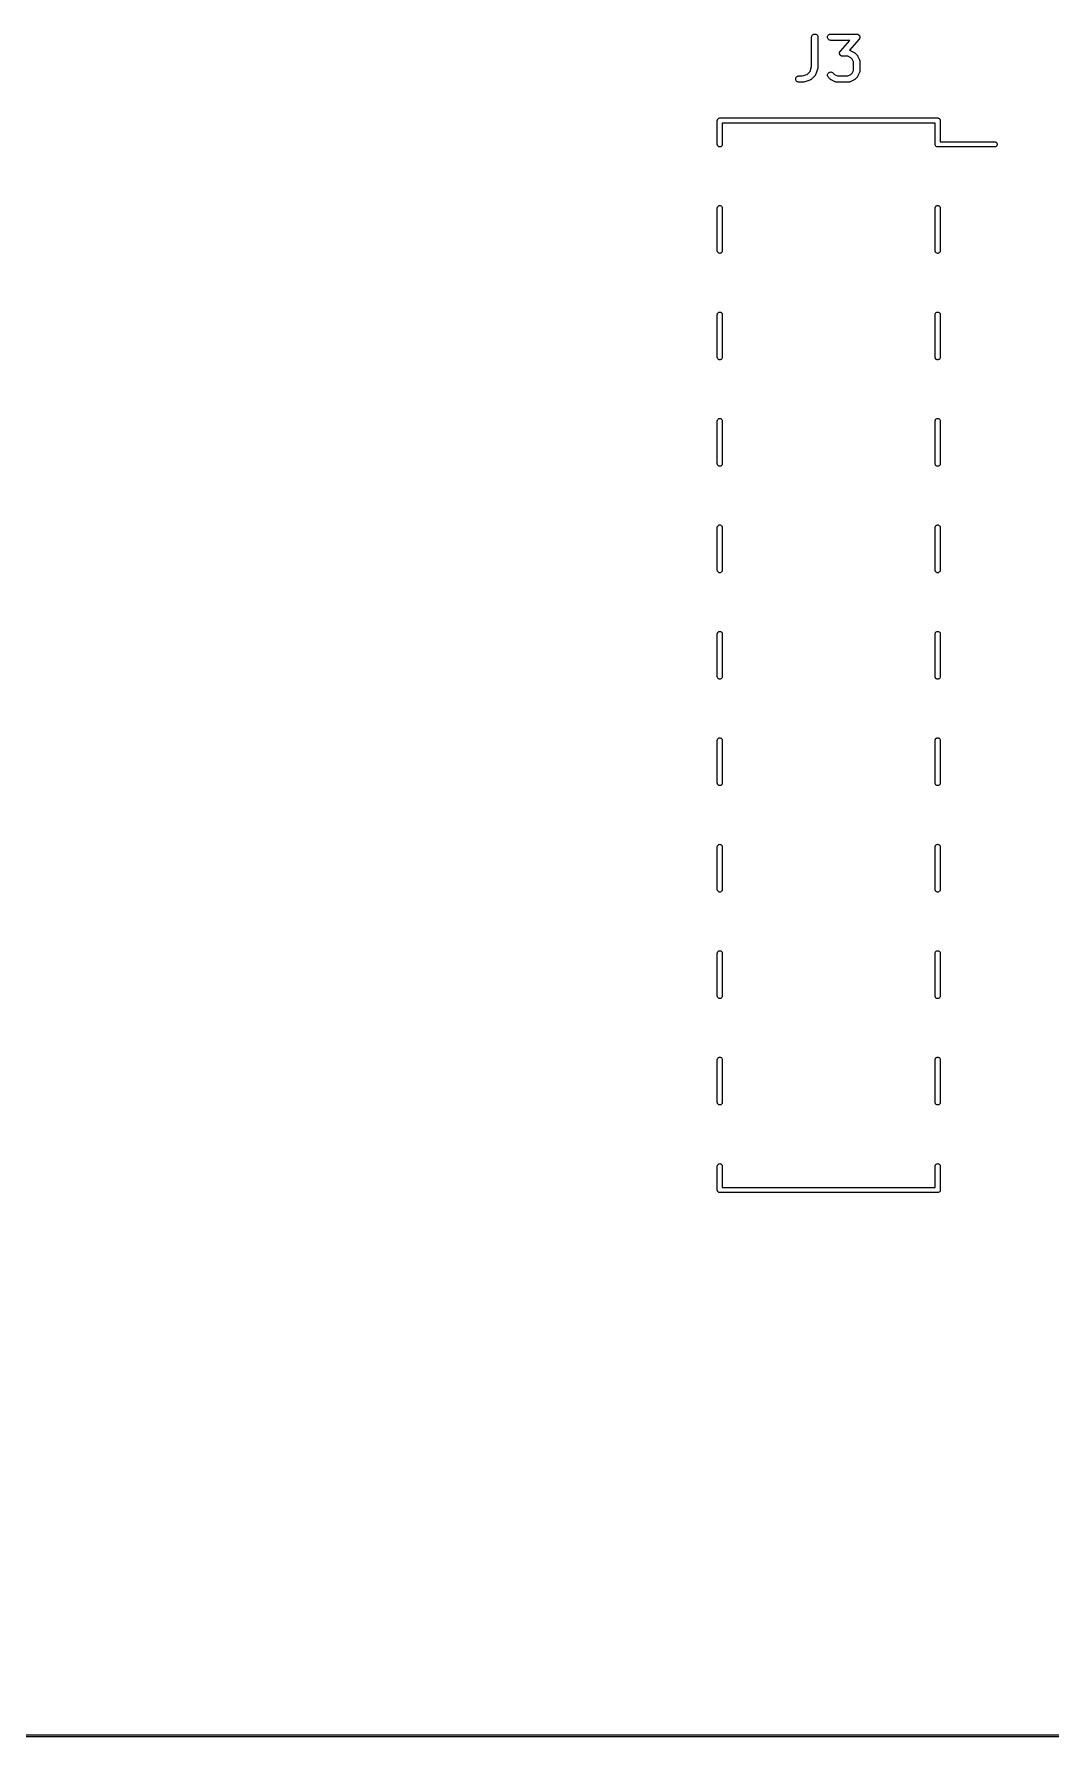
# Model space of a CAD drawing. Extents: x 47 to 252, y -139 to -48.
# Drawn here: x 71.25 to 95.52, y -138.53 to -97.89 of the extents above; entities that cross this region are included whole.
import ezdxf

# ---------------------------------------------------------------- set-up
doc = ezdxf.new("R2010")
doc.units = 0
doc.layers.add('BLACK', color=7, linetype='CONTINUOUS')

msp = doc.modelspace()

# ---------------------------------------------------------------- linework, layer by layer
at = {"layer": 'BLACK', "linetype": 'CONTINUOUS'}
for p, q in [((89.8208, -97.926), (89.8302, -97.9148)), ((89.8302, -97.9148), (89.8416, -97.9056)), ((89.8416, -97.9056), (89.8546, -97.8988)), ((89.8546, -97.8988), (89.8686, -97.8947)), ((89.8686, -97.8947), (89.8832, -97.8934)), ((89.8832, -97.8934), (89.8977, -97.8949)), ((89.8977, -97.8949), (89.9117, -97.8992)), ((89.9117, -97.8992), (89.9246, -97.9062)), ((89.9246, -97.9062), (89.9359, -97.9155)), ((89.9359, -97.9155), (89.9451, -97.9269)), ((90.2014, -97.9264), (90.2108, -97.9152)), ((90.2108, -97.9152), (90.2221, -97.9059)), ((90.2221, -97.9059), (90.235, -97.899)), ((90.235, -97.899), (90.2491, -97.8948)), ((90.2491, -97.8948), (90.2636, -97.8934)), ((90.2636, -97.8934), (90.8827, -97.8934)), ((90.8827, -97.8934), (90.8837, -97.8934)), ((90.8837, -97.8934), (90.8884, -97.8939)), ((90.8884, -97.8939), (90.8931, -97.8941)), ((90.8931, -97.8941), (90.8956, -97.8947)), ((90.8956, -97.8947), (90.8983, -97.895)), ((90.8983, -97.895), (90.9027, -97.8964)), ((90.9027, -97.8964), (90.9073, -97.8975)), ((90.9073, -97.8975), (90.9097, -97.8986)), ((90.9097, -97.8986), (90.9122, -97.8994)), ((90.9122, -97.8994), (90.9163, -97.9017)), ((90.9163, -97.9017), (90.9206, -97.9037)), ((90.9206, -97.9037), (90.9227, -97.9052)), ((90.9227, -97.9052), (90.925, -97.9065)), ((90.925, -97.9065), (90.9286, -97.9095)), ((90.9286, -97.9095), (90.9324, -97.9123)), ((90.9324, -97.9123), (90.9342, -97.9142)), ((90.9342, -97.9142), (90.9363, -97.9159)), ((90.9363, -97.9159), (90.9392, -97.9196)), ((90.9392, -97.9196), (90.9424, -97.923)), ((89.8077, -97.9673), (89.8093, -97.9528)), ((89.8077, -97.9684), (89.8077, -97.9673)), ((89.8077, -98.6705), (89.8077, -97.9684)), ((89.8093, -97.9528), (89.8137, -97.9388)), ((89.8137, -97.9388), (89.8208, -97.926)), ((89.9451, -97.9269), (89.952, -97.9398)), ((89.952, -97.9398), (89.9562, -97.9538)), ((89.9562, -97.9538), (89.9577, -97.9684)), ((89.9577, -97.9684), (89.9577, -98.6827)), ((90.1886, -97.9679), (90.1902, -97.9533)), ((90.1899, -97.9824), (90.1886, -97.9679)), ((90.1941, -97.9965), (90.1899, -97.9824)), ((90.1902, -97.9533), (90.1945, -97.9393)), ((90.2009, -98.0094), (90.1941, -97.9965)), ((90.1945, -97.9393), (90.2014, -97.9264)), ((90.21, -98.0209), (90.2009, -98.0094)), ((90.2212, -98.0303), (90.21, -98.0209)), ((90.2341, -98.0373), (90.2212, -98.0303)), ((90.248, -98.0417), (90.2341, -98.0373)), ((90.2626, -98.0434), (90.248, -98.0417)), ((90.2636, -98.0434), (90.2626, -98.0434)), ((90.7174, -98.0434), (90.2636, -98.0434)), ((90.4773, -98.3298), (90.4783, -98.3252)), ((90.4783, -98.3252), (90.4794, -98.3228)), ((90.4794, -98.3228), (90.4802, -98.3203)), ((90.4802, -98.3203), (90.4824, -98.3161)), ((90.4824, -98.3161), (90.4844, -98.3118)), ((90.4844, -98.3118), (90.4859, -98.3097)), ((90.4859, -98.3097), (90.4872, -98.3074)), ((90.4872, -98.3074), (90.4902, -98.3038)), ((90.4902, -98.3038), (90.4929, -98.2999)), ((90.4929, -98.2999), (90.7174, -98.0434)), ((90.9391, -98.0178), (90.7122, -98.2771)), ((90.7122, -98.2771), (90.7169, -98.2788)), ((90.7169, -98.2788), (90.7217, -98.2804)), ((90.7217, -98.2804), (90.7237, -98.2815)), ((90.7237, -98.2815), (90.7257, -98.2823)), ((90.7257, -98.2823), (90.821, -98.3299)), ((90.9419, -98.0139), (90.9391, -98.0178)), ((90.9448, -98.0103), (90.9419, -98.0139)), ((90.9424, -97.923), (90.9438, -97.9253)), ((90.9438, -97.9253), (90.9454, -97.9273)), ((90.9461, -98.008), (90.9448, -98.0103)), ((90.9454, -97.9273), (90.9476, -97.9315)), ((90.9476, -98.0059), (90.9461, -98.008)), ((90.9476, -97.9315), (90.9501, -97.9355)), ((90.9496, -98.0016), (90.9476, -98.0059)), ((90.9518, -97.9974), (90.9496, -98.0016)), ((90.9501, -97.9355), (90.951, -97.938)), ((90.951, -97.938), (90.9522, -97.9403)), ((90.9526, -97.9949), (90.9518, -97.9974)), ((90.9522, -97.9403), (90.9535, -97.9448)), ((90.9537, -97.9925), (90.9526, -97.9949)), ((90.9535, -97.9448), (90.9552, -97.9492)), ((90.9547, -97.9879), (90.9537, -97.9925)), ((90.9561, -97.9835), (90.9547, -97.9879)), ((90.9552, -97.9492), (90.9556, -97.9518)), ((90.9556, -97.9518), (90.9563, -97.9543)), ((90.9564, -97.9808), (90.9561, -97.9835)), ((90.9563, -97.9543), (90.9568, -97.959)), ((90.957, -97.9783), (90.9564, -97.9808)), ((90.9568, -97.959), (90.9575, -97.9637)), ((90.9572, -97.9736), (90.957, -97.9783)), ((90.9577, -97.9689), (90.9572, -97.9736)), ((90.9575, -97.9637), (90.9574, -97.9663)), ((90.9574, -97.9663), (90.9577, -97.9689)), ((89.7695, -98.785), (89.8077, -98.6705)), ((89.9538, -98.7064), (89.9062, -98.8492)), ((89.9548, -98.7023), (89.9538, -98.7064)), ((89.956, -98.6983), (89.9548, -98.7023)), ((89.9564, -98.6952), (89.956, -98.6983)), ((89.9571, -98.6921), (89.9564, -98.6952)), ((89.9572, -98.6879), (89.9571, -98.6921)), ((89.9577, -98.6837), (89.9572, -98.6879)), ((89.9577, -98.6827), (89.9577, -98.6837)), ((90.4743, -98.3488), (90.4748, -98.3441)), ((90.4746, -98.3514), (90.4743, -98.3488)), ((90.4745, -98.3541), (90.4746, -98.3514)), ((90.4752, -98.3587), (90.4745, -98.3541)), ((90.4748, -98.3441), (90.475, -98.3394)), ((90.475, -98.3394), (90.4756, -98.3369)), ((90.4757, -98.3634), (90.4752, -98.3587)), ((90.4756, -98.3369), (90.4759, -98.3343)), ((90.4764, -98.3659), (90.4757, -98.3634)), ((90.4759, -98.3343), (90.4773, -98.3298)), ((90.4768, -98.3685), (90.4764, -98.3659)), ((90.4785, -98.3729), (90.4768, -98.3685)), ((90.4798, -98.3774), (90.4785, -98.3729)), ((90.481, -98.3798), (90.4798, -98.3774)), ((90.4819, -98.3822), (90.481, -98.3798)), ((90.4844, -98.3862), (90.4819, -98.3822)), ((90.4866, -98.3904), (90.4844, -98.3862)), ((90.4882, -98.3924), (90.4866, -98.3904)), ((90.4896, -98.3947), (90.4882, -98.3924)), ((90.4928, -98.3981), (90.4896, -98.3947)), ((90.4957, -98.4018), (90.4928, -98.3981)), ((90.4978, -98.4035), (90.4957, -98.4018)), ((90.4996, -98.4054), (90.4978, -98.4035)), ((90.5034, -98.4082), (90.4996, -98.4054)), ((90.507, -98.4112), (90.5034, -98.4082)), ((90.5093, -98.4125), (90.507, -98.4112)), ((90.5114, -98.414), (90.5093, -98.4125)), ((90.5157, -98.416), (90.5114, -98.414)), ((90.5198, -98.4183), (90.5157, -98.416)), ((90.5223, -98.4191), (90.5198, -98.4183)), ((90.5247, -98.4202), (90.5223, -98.4191)), ((90.5293, -98.4213), (90.5247, -98.4202)), ((90.5337, -98.4227), (90.5293, -98.4213)), ((90.5364, -98.423), (90.5337, -98.4227)), ((90.5389, -98.4236), (90.5364, -98.423)), ((90.5436, -98.4238), (90.5389, -98.4236)), ((90.5483, -98.4243), (90.5436, -98.4238)), ((90.5493, -98.4243), (90.5483, -98.4243)), ((90.6745, -98.4243), (90.5493, -98.4243)), ((90.743, -98.4586), (90.6745, -98.4243)), ((90.7734, -98.489), (90.743, -98.4586)), ((90.8077, -98.5575), (90.7734, -98.489)), ((90.8077, -98.7602), (90.8077, -98.5575)), ((90.821, -98.3299), (90.8219, -98.3303)), ((90.8219, -98.3303), (90.8254, -98.3326)), ((90.8254, -98.3326), (90.8291, -98.3346)), ((90.8291, -98.3346), (90.8316, -98.3366)), ((90.8316, -98.3366), (90.8342, -98.3383)), ((90.8342, -98.3383), (90.8372, -98.3412)), ((90.8372, -98.3412), (90.8405, -98.3439)), ((90.8405, -98.3439), (90.8881, -98.3915)), ((90.8881, -98.3915), (90.8888, -98.3923)), ((90.8888, -98.3923), (90.8914, -98.3956)), ((90.8914, -98.3956), (90.8943, -98.3986)), ((90.8943, -98.3986), (90.896, -98.4013)), ((90.896, -98.4013), (90.8979, -98.4037)), ((90.8979, -98.4037), (90.8999, -98.4075)), ((90.8999, -98.4075), (90.9021, -98.411)), ((90.9021, -98.411), (90.9497, -98.5063)), ((90.9497, -98.5063), (90.9502, -98.5072)), ((90.9502, -98.5072), (90.951, -98.5093)), ((90.951, -98.5093), (90.952, -98.5112)), ((90.952, -98.5112), (90.9535, -98.5161)), ((90.9535, -98.5161), (90.9553, -98.5209)), ((90.9553, -98.5209), (90.9556, -98.5231)), ((90.9556, -98.5231), (90.9562, -98.5252)), ((90.9562, -98.5252), (90.9567, -98.5303)), ((90.9567, -98.5303), (90.9575, -98.5354)), ((90.9575, -98.5354), (90.9575, -98.5376)), ((90.9575, -98.5376), (90.9577, -98.5398)), ((90.9577, -98.5398), (90.9577, -98.7779)), ((89.4267, -98.9679), (89.4282, -98.9533)), ((89.428, -98.9824), (89.4267, -98.9679)), ((89.4322, -98.9965), (89.428, -98.9824)), ((89.4282, -98.9533), (89.4326, -98.9393)), ((89.439, -99.0094), (89.4322, -98.9965)), ((89.4326, -98.9393), (89.4395, -98.9264)), ((89.4481, -99.0209), (89.439, -99.0094)), ((89.4395, -98.9264), (89.4489, -98.9152)), ((89.4593, -99.0303), (89.4481, -99.0209)), ((89.4489, -98.9152), (89.4602, -98.9059)), ((89.4722, -99.0373), (89.4593, -99.0303)), ((89.4602, -98.9059), (89.4731, -98.899)), ((89.4861, -99.0417), (89.4722, -99.0373)), ((89.4731, -98.899), (89.4871, -98.8948)), ((89.5007, -99.0434), (89.4861, -99.0417)), ((89.4871, -98.8948), (89.5017, -98.8934)), ((89.5017, -99.0434), (89.5007, -99.0434)), ((89.5017, -98.8934), (89.5848, -98.8934)), ((89.597, -99.0434), (89.5017, -99.0434)), ((89.5848, -98.8934), (89.6993, -98.8552)), ((89.6011, -99.043), (89.597, -99.0434)), ((89.6054, -99.0429), (89.6011, -99.043)), ((89.6084, -99.0423), (89.6054, -99.0429)), ((89.6115, -99.042), (89.6084, -99.0423)), ((89.6156, -99.0407), (89.6115, -99.042)), ((89.6197, -99.0399), (89.6156, -99.0407)), ((89.6207, -99.0395), (89.6197, -99.0399)), ((89.7635, -98.9919), (89.6207, -99.0395)), ((89.6993, -98.8552), (89.7695, -98.785)), ((89.7655, -98.991), (89.7635, -98.9919)), ((89.7677, -98.9904), (89.7655, -98.991)), ((89.7722, -98.988), (89.7677, -98.9904)), ((89.7769, -98.986), (89.7722, -98.988)), ((89.7787, -98.9847), (89.7769, -98.986)), ((89.7807, -98.9837), (89.7787, -98.9847)), ((89.7847, -98.9805), (89.7807, -98.9837)), ((89.7888, -98.9775), (89.7847, -98.9805)), ((89.7904, -98.9759), (89.7888, -98.9775)), ((89.7921, -98.9745), (89.7904, -98.9759)), ((89.7928, -98.9738), (89.7921, -98.9745)), ((89.8881, -98.8786), (89.7928, -98.9738)), ((89.8895, -98.8769), (89.8881, -98.8786)), ((89.8911, -98.8754), (89.8895, -98.8769)), ((89.8941, -98.8712), (89.8911, -98.8754)), ((89.8974, -98.8672), (89.8941, -98.8712)), ((89.8984, -98.8653), (89.8974, -98.8672)), ((89.8997, -98.8635), (89.8984, -98.8653)), ((89.9019, -98.8589), (89.8997, -98.8635)), ((89.9043, -98.8543), (89.9019, -98.8589)), ((89.9049, -98.8522), (89.9043, -98.8543)), ((89.9059, -98.8502), (89.9049, -98.8522)), ((89.9062, -98.8492), (89.9059, -98.8502)), ((90.1886, -98.8724), (90.1902, -98.8578)), ((90.1899, -98.8869), (90.1886, -98.8724)), ((90.194, -98.901), (90.1899, -98.8869)), ((90.1902, -98.8578), (90.1946, -98.8438)), ((90.2007, -98.914), (90.194, -98.901)), ((90.1946, -98.8438), (90.2016, -98.831)), ((90.2099, -98.9254), (90.2007, -98.914)), ((90.2016, -98.831), (90.211, -98.8197)), ((90.2106, -98.9262), (90.2099, -98.9254)), ((90.2582, -98.9738), (90.2106, -98.9262)), ((90.211, -98.8197), (90.2223, -98.8105)), ((90.2223, -98.8105), (90.2353, -98.8037)), ((90.2353, -98.8037), (90.2493, -98.7995)), ((90.2493, -98.7995), (90.2639, -98.7981)), ((90.2615, -98.9765), (90.2582, -98.9738)), ((90.2645, -98.9794), (90.2615, -98.9765)), ((90.2639, -98.7981), (90.2784, -98.7996)), ((90.2671, -98.9811), (90.2645, -98.9794)), ((90.2695, -98.9831), (90.2671, -98.9811)), ((90.2732, -98.9851), (90.2695, -98.9831)), ((90.2768, -98.9874), (90.2732, -98.9851)), ((90.2777, -98.9878), (90.2768, -98.9874)), ((90.3729, -99.0355), (90.2777, -98.9878)), ((90.2784, -98.7996), (90.2924, -98.8039)), ((90.2924, -98.8039), (90.3053, -98.8108)), ((90.3053, -98.8108), (90.3167, -98.8201)), ((90.3167, -98.8201), (90.3557, -98.8591)), ((90.3557, -98.8591), (90.4242, -98.8934)), ((90.375, -99.0363), (90.3729, -99.0355)), ((90.3769, -99.0373), (90.375, -99.0363)), ((90.3818, -99.0389), (90.3769, -99.0373)), ((90.3866, -99.0407), (90.3818, -99.0389)), ((90.3888, -99.0411), (90.3866, -99.0407)), ((90.3909, -99.0417), (90.3888, -99.0411)), ((90.396, -99.0423), (90.3909, -99.0417)), ((90.401, -99.0432), (90.396, -99.0423)), ((90.4032, -99.0431), (90.401, -99.0432)), ((90.4054, -99.0434), (90.4032, -99.0431)), ((90.4065, -99.0434), (90.4054, -99.0434)), ((90.6922, -99.0434), (90.4065, -99.0434)), ((90.4242, -98.8934), (90.6745, -98.8934)), ((90.6745, -98.8934), (90.743, -98.8591)), ((90.6944, -99.0432), (90.6922, -99.0434)), ((90.6966, -99.0433), (90.6944, -99.0432)), ((90.7017, -99.0425), (90.6966, -99.0433)), ((90.7068, -99.042), (90.7017, -99.0425)), ((90.7089, -99.0413), (90.7068, -99.042)), ((90.7111, -99.041), (90.7089, -99.0413)), ((90.7159, -99.0392), (90.7111, -99.041)), ((90.7208, -99.0377), (90.7159, -99.0392)), ((90.7227, -99.0367), (90.7208, -99.0377)), ((90.7248, -99.0359), (90.7227, -99.0367)), ((90.7257, -99.0355), (90.7248, -99.0359)), ((90.821, -98.9878), (90.7257, -99.0355)), ((90.743, -98.8591), (90.7734, -98.8287)), ((90.7734, -98.8287), (90.8077, -98.7602)), ((90.8245, -98.9856), (90.821, -98.9878)), ((90.8283, -98.9837), (90.8245, -98.9856)), ((90.8307, -98.9817), (90.8283, -98.9837)), ((90.8334, -98.9801), (90.8307, -98.9817)), ((90.8364, -98.9772), (90.8334, -98.9801)), ((90.8397, -98.9745), (90.8364, -98.9772)), ((90.8405, -98.9738), (90.8397, -98.9745)), ((90.8881, -98.9262), (90.8405, -98.9738)), ((90.8908, -98.9229), (90.8881, -98.9262)), ((90.8937, -98.9199), (90.8908, -98.9229)), ((90.8954, -98.9173), (90.8937, -98.9199)), ((90.8974, -98.9149), (90.8954, -98.9173)), ((90.8994, -98.9112), (90.8974, -98.9149)), ((90.9017, -98.9076), (90.8994, -98.9112)), ((90.9021, -98.9067), (90.9017, -98.9076)), ((90.9497, -98.8114), (90.9021, -98.9067)), ((90.9505, -98.8094), (90.9497, -98.8114)), ((90.9516, -98.8074), (90.9505, -98.8094)), ((90.9531, -98.8026), (90.9516, -98.8074)), ((90.955, -98.7978), (90.9531, -98.8026)), ((90.9554, -98.7956), (90.955, -98.7978)), ((90.956, -98.7935), (90.9554, -98.7956)), ((90.9566, -98.7884), (90.956, -98.7935)), ((90.9575, -98.7834), (90.9566, -98.7884)), ((90.9577, -98.779), (90.9574, -98.7811)), ((90.9574, -98.7811), (90.9575, -98.7834)), ((90.9577, -98.7779), (90.9577, -98.779)), ((87.5557, -99.956), (87.5569, -99.9442)), ((87.5569, -99.9442), (87.5603, -99.9329)), ((87.5603, -99.9329), (87.5659, -99.9225)), ((87.5659, -99.9225), (87.5734, -99.9134)), ((87.5734, -99.9134), (87.5825, -99.9059)), ((87.5825, -99.9059), (87.5929, -99.9003)), ((87.5929, -99.9003), (87.6042, -99.8969)), ((87.6042, -99.8969), (87.6131, -99.896)), ((87.6131, -99.896), (87.616, -99.8957)), ((87.616, -99.8957), (87.6189, -99.896)), ((87.6189, -99.896), (92.8131, -99.896)), ((92.8131, -99.896), (92.816, -99.8957)), ((92.816, -99.8957), (92.8189, -99.896)), ((92.8189, -99.896), (92.8189, -99.896)), ((92.8189, -99.896), (92.8278, -99.8969)), ((92.8278, -99.8969), (92.8391, -99.9003)), ((92.8391, -99.9003), (92.8495, -99.9059)), ((92.8495, -99.9059), (92.8586, -99.9134)), ((92.8586, -99.9134), (92.8661, -99.9225)), ((92.8661, -99.9225), (92.8717, -99.9329)), ((92.8717, -99.9329), (92.8751, -99.9442)), ((92.8751, -99.9442), (92.8763, -99.956)), ((87.556, -99.9589), (87.5557, -99.956)), ((87.556, -100.529), (87.556, -99.9589)), ((92.756, -100.016), (87.676, -100.016)), ((87.676, -100.016), (87.676, -100.529)), ((92.756, -100.523), (92.756, -100.016)), ((92.8763, -99.956), (92.876, -99.9589)), ((92.876, -99.9589), (92.876, -100.466)), ((87.5569, -100.538), (87.556, -100.529)), ((87.5603, -100.549), (87.5569, -100.538)), ((87.5659, -100.559), (87.5603, -100.549)), ((87.5734, -100.569), (87.5659, -100.559)), ((87.5825, -100.576), (87.5734, -100.569)), ((87.5929, -100.582), (87.5825, -100.576)), ((87.6042, -100.585), (87.5929, -100.582)), ((87.616, -100.586), (87.6042, -100.585)), ((87.6278, -100.585), (87.616, -100.586)), ((87.6391, -100.582), (87.6278, -100.585)), ((87.6495, -100.576), (87.6391, -100.582)), ((87.6586, -100.569), (87.6495, -100.576)), ((87.6661, -100.559), (87.6586, -100.569)), ((87.6717, -100.549), (87.6661, -100.559)), ((87.6751, -100.538), (87.6717, -100.549)), ((87.676, -100.529), (87.6751, -100.538)), ((92.7557, -100.526), (92.756, -100.523)), ((92.7569, -100.538), (92.7557, -100.526)), ((92.7603, -100.549), (92.7569, -100.538)), ((92.7659, -100.559), (92.7603, -100.549)), ((92.7734, -100.569), (92.7659, -100.559)), ((92.7825, -100.576), (92.7734, -100.569)), ((92.7929, -100.582), (92.7825, -100.576)), ((92.8042, -100.585), (92.7929, -100.582)), ((92.8131, -100.586), (92.8042, -100.585)), ((92.816, -100.586), (92.8131, -100.586)), ((92.8131, -100.586), (92.8131, -100.586)), ((92.8189, -100.586), (92.816, -100.586)), ((94.1789, -100.586), (92.8189, -100.586)), ((92.876, -100.466), (94.1789, -100.466)), ((94.1789, -100.466), (94.1878, -100.467)), ((94.1878, -100.585), (94.1789, -100.586)), ((94.1878, -100.467), (94.1991, -100.47)), ((94.1991, -100.582), (94.1878, -100.585)), ((94.1991, -100.47), (94.2095, -100.476)), ((94.2095, -100.576), (94.1991, -100.582)), ((94.2095, -100.476), (94.2186, -100.483)), ((94.2186, -100.569), (94.2095, -100.576)), ((94.2186, -100.483), (94.2261, -100.493)), ((94.2261, -100.559), (94.2186, -100.569)), ((94.2261, -100.493), (94.2317, -100.503)), ((94.2317, -100.549), (94.2261, -100.559)), ((94.2317, -100.503), (94.2351, -100.514)), ((94.2351, -100.538), (94.2317, -100.549)), ((94.2351, -100.514), (94.2363, -100.526)), ((94.2363, -100.526), (94.2351, -100.538)), ((87.556, -102.043), (87.5569, -102.034)), ((87.556, -103.069), (87.556, -102.043)), ((87.5569, -102.034), (87.5603, -102.023)), ((87.5603, -102.023), (87.5659, -102.013)), ((87.5659, -102.013), (87.5734, -102.003)), ((87.5734, -102.003), (87.5825, -101.996)), ((87.5825, -101.996), (87.5929, -101.99)), ((87.5929, -101.99), (87.6042, -101.987)), ((87.6042, -101.987), (87.616, -101.986)), ((87.616, -101.986), (87.6278, -101.987)), ((87.6278, -101.987), (87.6391, -101.99)), ((87.6391, -101.99), (87.6495, -101.996)), ((87.6495, -101.996), (87.6586, -102.003)), ((87.6586, -102.003), (87.6661, -102.013)), ((87.6661, -102.013), (87.6717, -102.023)), ((87.6717, -102.023), (87.6751, -102.034)), ((87.6751, -102.034), (87.676, -102.043)), ((87.676, -102.043), (87.676, -103.069)), ((92.756, -102.043), (92.7569, -102.034)), ((92.756, -103.069), (92.756, -102.043)), ((92.7569, -102.034), (92.7603, -102.023)), ((92.7603, -102.023), (92.7659, -102.013)), ((92.7659, -102.013), (92.7734, -102.003)), ((92.7734, -102.003), (92.7825, -101.996)), ((92.7825, -101.996), (92.7929, -101.99)), ((92.7929, -101.99), (92.8042, -101.987)), ((92.8042, -101.987), (92.816, -101.986)), ((92.816, -101.986), (92.8278, -101.987)), ((92.8278, -101.987), (92.8391, -101.99)), ((92.8391, -101.99), (92.8495, -101.996)), ((92.8495, -101.996), (92.8586, -102.003)), ((92.8586, -102.003), (92.8661, -102.013)), ((92.8661, -102.013), (92.8717, -102.023)), ((92.8717, -102.023), (92.8751, -102.034)), ((92.8751, -102.034), (92.876, -102.043)), ((92.876, -102.043), (92.876, -103.069)), ((87.5569, -103.078), (87.556, -103.069)), ((87.5603, -103.089), (87.5569, -103.078)), ((87.5659, -103.099), (87.5603, -103.089)), ((87.5734, -103.109), (87.5659, -103.099)), ((87.5825, -103.116), (87.5734, -103.109)), ((87.5929, -103.122), (87.5825, -103.116)), ((87.6042, -103.125), (87.5929, -103.122)), ((87.616, -103.126), (87.6042, -103.125)), ((87.6278, -103.125), (87.616, -103.126)), ((87.6391, -103.122), (87.6278, -103.125)), ((87.6495, -103.116), (87.6391, -103.122)), ((87.6586, -103.109), (87.6495, -103.116)), ((87.6661, -103.099), (87.6586, -103.109)), ((87.6717, -103.089), (87.6661, -103.099)), ((87.6751, -103.078), (87.6717, -103.089)), ((87.676, -103.069), (87.6751, -103.078)), ((92.7569, -103.078), (92.756, -103.069)), ((92.7603, -103.089), (92.7569, -103.078)), ((92.7659, -103.099), (92.7603, -103.089)), ((92.7734, -103.109), (92.7659, -103.099)), ((92.7825, -103.116), (92.7734, -103.109)), ((92.7929, -103.122), (92.7825, -103.116)), ((92.8042, -103.125), (92.7929, -103.122)), ((92.816, -103.126), (92.8042, -103.125)), ((92.8278, -103.125), (92.816, -103.126)), ((92.8391, -103.122), (92.8278, -103.125)), ((92.8495, -103.116), (92.8391, -103.122)), ((92.8586, -103.109), (92.8495, -103.116)), ((92.8661, -103.099), (92.8586, -103.109)), ((92.8717, -103.089), (92.8661, -103.099)), ((92.8751, -103.078), (92.8717, -103.089)), ((92.876, -103.069), (92.8751, -103.078)), ((87.556, -104.583), (87.5569, -104.574)), ((87.556, -105.609), (87.556, -104.583)), ((87.5569, -104.574), (87.5603, -104.563)), ((87.5603, -104.563), (87.5659, -104.553)), ((87.5659, -104.553), (87.5734, -104.543)), ((87.5734, -104.543), (87.5825, -104.536)), ((87.5825, -104.536), (87.5929, -104.53)), ((87.5929, -104.53), (87.6042, -104.527)), ((87.6042, -104.527), (87.616, -104.526)), ((87.616, -104.526), (87.6278, -104.527)), ((87.6278, -104.527), (87.6391, -104.53)), ((87.6391, -104.53), (87.6495, -104.536)), ((87.6495, -104.536), (87.6586, -104.543)), ((87.6586, -104.543), (87.6661, -104.553)), ((87.6661, -104.553), (87.6717, -104.563)), ((87.6717, -104.563), (87.6751, -104.574)), ((87.6751, -104.574), (87.676, -104.583)), ((87.676, -104.583), (87.676, -105.609)), ((92.756, -104.583), (92.7569, -104.574)), ((92.756, -105.609), (92.756, -104.583)), ((92.7569, -104.574), (92.7603, -104.563)), ((92.7603, -104.563), (92.7659, -104.553)), ((92.7659, -104.553), (92.7734, -104.543)), ((92.7734, -104.543), (92.7825, -104.536)), ((92.7825, -104.536), (92.7929, -104.53)), ((92.7929, -104.53), (92.8042, -104.527)), ((92.8042, -104.527), (92.816, -104.526)), ((92.816, -104.526), (92.8278, -104.527)), ((92.8278, -104.527), (92.8391, -104.53)), ((92.8391, -104.53), (92.8495, -104.536)), ((92.8495, -104.536), (92.8586, -104.543)), ((92.8586, -104.543), (92.8661, -104.553)), ((92.8661, -104.553), (92.8717, -104.563)), ((92.8717, -104.563), (92.8751, -104.574)), ((92.8751, -104.574), (92.876, -104.583)), ((92.876, -104.583), (92.876, -105.609)), ((87.5569, -105.618), (87.556, -105.609)), ((87.5603, -105.629), (87.5569, -105.618)), ((87.5659, -105.639), (87.5603, -105.629)), ((87.5734, -105.649), (87.5659, -105.639)), ((87.6661, -105.639), (87.6586, -105.649)), ((87.6717, -105.629), (87.6661, -105.639)), ((87.6751, -105.618), (87.6717, -105.629)), ((87.676, -105.609), (87.6751, -105.618)), ((92.7569, -105.618), (92.756, -105.609)), ((92.7603, -105.629), (92.7569, -105.618)), ((92.7659, -105.639), (92.7603, -105.629)), ((92.7734, -105.649), (92.7659, -105.639)), ((92.8661, -105.639), (92.8586, -105.649)), ((92.8717, -105.629), (92.8661, -105.639)), ((92.8751, -105.618), (92.8717, -105.629)), ((92.876, -105.609), (92.8751, -105.618)), ((87.5825, -105.656), (87.5734, -105.649)), ((87.5929, -105.662), (87.5825, -105.656)), ((87.6042, -105.665), (87.5929, -105.662)), ((87.616, -105.666), (87.6042, -105.665)), ((87.6278, -105.665), (87.616, -105.666)), ((87.6391, -105.662), (87.6278, -105.665)), ((87.6495, -105.656), (87.6391, -105.662)), ((87.6586, -105.649), (87.6495, -105.656)), ((92.7825, -105.656), (92.7734, -105.649)), ((92.7929, -105.662), (92.7825, -105.656)), ((92.8042, -105.665), (92.7929, -105.662)), ((92.816, -105.666), (92.8042, -105.665)), ((92.8278, -105.665), (92.816, -105.666)), ((92.8391, -105.662), (92.8278, -105.665)), ((92.8495, -105.656), (92.8391, -105.662)), ((92.8586, -105.649), (92.8495, -105.656)), ((87.556, -107.123), (87.5569, -107.114)), ((87.556, -108.149), (87.556, -107.123)), ((87.5569, -107.114), (87.5603, -107.103)), ((87.5603, -107.103), (87.5659, -107.093)), ((87.5659, -107.093), (87.5734, -107.083)), ((87.5734, -107.083), (87.5825, -107.076)), ((87.5825, -107.076), (87.5929, -107.07)), ((87.5929, -107.07), (87.6042, -107.067)), ((87.6042, -107.067), (87.616, -107.066)), ((87.616, -107.066), (87.6278, -107.067)), ((87.6278, -107.067), (87.6391, -107.07)), ((87.6391, -107.07), (87.6495, -107.076)), ((87.6495, -107.076), (87.6586, -107.083)), ((87.6586, -107.083), (87.6661, -107.093)), ((87.6661, -107.093), (87.6717, -107.103)), ((87.6717, -107.103), (87.6751, -107.114)), ((87.6751, -107.114), (87.676, -107.123)), ((87.676, -107.123), (87.676, -108.149)), ((92.756, -107.123), (92.7569, -107.114)), ((92.756, -108.149), (92.756, -107.123)), ((92.7569, -107.114), (92.7603, -107.103)), ((92.7603, -107.103), (92.7659, -107.093)), ((92.7659, -107.093), (92.7734, -107.083)), ((92.7734, -107.083), (92.7825, -107.076)), ((92.7825, -107.076), (92.7929, -107.07)), ((92.7929, -107.07), (92.8042, -107.067)), ((92.8042, -107.067), (92.816, -107.066)), ((92.816, -107.066), (92.8278, -107.067)), ((92.8278, -107.067), (92.8391, -107.07)), ((92.8391, -107.07), (92.8495, -107.076)), ((92.8495, -107.076), (92.8586, -107.083)), ((92.8586, -107.083), (92.8661, -107.093)), ((92.8661, -107.093), (92.8717, -107.103)), ((92.8717, -107.103), (92.8751, -107.114)), ((92.8751, -107.114), (92.876, -107.123)), ((92.876, -107.123), (92.876, -108.149)), ((87.5569, -108.158), (87.556, -108.149)), ((87.5603, -108.169), (87.5569, -108.158)), ((87.5659, -108.179), (87.5603, -108.169)), ((87.5734, -108.189), (87.5659, -108.179)), ((87.5825, -108.196), (87.5734, -108.189)), ((87.5929, -108.202), (87.5825, -108.196)), ((87.6042, -108.205), (87.5929, -108.202)), ((87.616, -108.206), (87.6042, -108.205)), ((87.6278, -108.205), (87.616, -108.206)), ((87.6391, -108.202), (87.6278, -108.205)), ((87.6495, -108.196), (87.6391, -108.202)), ((87.6586, -108.189), (87.6495, -108.196)), ((87.6661, -108.179), (87.6586, -108.189)), ((87.6717, -108.169), (87.6661, -108.179)), ((87.6751, -108.158), (87.6717, -108.169)), ((87.676, -108.149), (87.6751, -108.158)), ((92.7569, -108.158), (92.756, -108.149)), ((92.7603, -108.169), (92.7569, -108.158)), ((92.7659, -108.179), (92.7603, -108.169)), ((92.7734, -108.189), (92.7659, -108.179)), ((92.7825, -108.196), (92.7734, -108.189)), ((92.7929, -108.202), (92.7825, -108.196)), ((92.8042, -108.205), (92.7929, -108.202)), ((92.816, -108.206), (92.8042, -108.205)), ((92.8278, -108.205), (92.816, -108.206)), ((92.8391, -108.202), (92.8278, -108.205)), ((92.8495, -108.196), (92.8391, -108.202)), ((92.8586, -108.189), (92.8495, -108.196)), ((92.8661, -108.179), (92.8586, -108.189)), ((92.8717, -108.169), (92.8661, -108.179)), ((92.8751, -108.158), (92.8717, -108.169)), ((92.876, -108.149), (92.8751, -108.158)), ((87.556, -109.663), (87.5569, -109.654)), ((87.556, -110.689), (87.556, -109.663)), ((87.5569, -109.654), (87.5603, -109.643)), ((87.5603, -109.643), (87.5659, -109.633)), ((87.5659, -109.633), (87.5734, -109.623)), ((87.5734, -109.623), (87.5825, -109.616)), ((87.5825, -109.616), (87.5929, -109.61)), ((87.5929, -109.61), (87.6042, -109.607)), ((87.6042, -109.607), (87.616, -109.606)), ((87.616, -109.606), (87.6278, -109.607)), ((87.6278, -109.607), (87.6391, -109.61)), ((87.6391, -109.61), (87.6495, -109.616)), ((87.6495, -109.616), (87.6586, -109.623)), ((87.6586, -109.623), (87.6661, -109.633)), ((87.6661, -109.633), (87.6717, -109.643)), ((87.6717, -109.643), (87.6751, -109.654)), ((87.6751, -109.654), (87.676, -109.663)), ((87.676, -109.663), (87.676, -110.689)), ((92.756, -109.663), (92.7569, -109.654)), ((92.756, -110.689), (92.756, -109.663)), ((92.7569, -109.654), (92.7603, -109.643)), ((92.7603, -109.643), (92.7659, -109.633)), ((92.7659, -109.633), (92.7734, -109.623)), ((92.7734, -109.623), (92.7825, -109.616)), ((92.7825, -109.616), (92.7929, -109.61)), ((92.7929, -109.61), (92.8042, -109.607)), ((92.8042, -109.607), (92.816, -109.606)), ((92.816, -109.606), (92.8278, -109.607)), ((92.8278, -109.607), (92.8391, -109.61)), ((92.8391, -109.61), (92.8495, -109.616)), ((92.8495, -109.616), (92.8586, -109.623)), ((92.8586, -109.623), (92.8661, -109.633)), ((92.8661, -109.633), (92.8717, -109.643)), ((92.8717, -109.643), (92.8751, -109.654)), ((92.8751, -109.654), (92.876, -109.663)), ((92.876, -109.663), (92.876, -110.689)), ((87.5569, -110.698), (87.556, -110.689)), ((87.5603, -110.709), (87.5569, -110.698)), ((87.5659, -110.719), (87.5603, -110.709)), ((87.5734, -110.729), (87.5659, -110.719)), ((87.5825, -110.736), (87.5734, -110.729)), ((87.5929, -110.742), (87.5825, -110.736)), ((87.6042, -110.745), (87.5929, -110.742)), ((87.616, -110.746), (87.6042, -110.745)), ((87.6278, -110.745), (87.616, -110.746)), ((87.6391, -110.742), (87.6278, -110.745)), ((87.6495, -110.736), (87.6391, -110.742)), ((87.6586, -110.729), (87.6495, -110.736)), ((87.6661, -110.719), (87.6586, -110.729)), ((87.6717, -110.709), (87.6661, -110.719)), ((87.6751, -110.698), (87.6717, -110.709)), ((87.676, -110.689), (87.6751, -110.698)), ((92.7569, -110.698), (92.756, -110.689)), ((92.7603, -110.709), (92.7569, -110.698)), ((92.7659, -110.719), (92.7603, -110.709)), ((92.7734, -110.729), (92.7659, -110.719)), ((92.7825, -110.736), (92.7734, -110.729)), ((92.7929, -110.742), (92.7825, -110.736)), ((92.8042, -110.745), (92.7929, -110.742)), ((92.816, -110.746), (92.8042, -110.745)), ((92.8278, -110.745), (92.816, -110.746)), ((92.8391, -110.742), (92.8278, -110.745)), ((92.8495, -110.736), (92.8391, -110.742)), ((92.8586, -110.729), (92.8495, -110.736)), ((92.8661, -110.719), (92.8586, -110.729)), ((92.8717, -110.709), (92.8661, -110.719)), ((92.8751, -110.698), (92.8717, -110.709)), ((92.876, -110.689), (92.8751, -110.698)), ((87.556, -112.203), (87.5569, -112.194)), ((87.556, -113.229), (87.556, -112.203)), ((87.5569, -112.194), (87.5603, -112.183)), ((87.5603, -112.183), (87.5659, -112.173)), ((87.5659, -112.173), (87.5734, -112.163)), ((87.5734, -112.163), (87.5825, -112.156)), ((87.5825, -112.156), (87.5929, -112.15)), ((87.5929, -112.15), (87.6042, -112.147)), ((87.6042, -112.147), (87.616, -112.146)), ((87.616, -112.146), (87.6278, -112.147)), ((87.6278, -112.147), (87.6391, -112.15)), ((87.6391, -112.15), (87.6495, -112.156)), ((87.6495, -112.156), (87.6586, -112.163)), ((87.6586, -112.163), (87.6661, -112.173)), ((87.6661, -112.173), (87.6717, -112.183)), ((87.6717, -112.183), (87.6751, -112.194)), ((87.6751, -112.194), (87.676, -112.203)), ((87.676, -112.203), (87.676, -113.229)), ((92.756, -112.203), (92.7569, -112.194)), ((92.756, -113.229), (92.756, -112.203)), ((92.7569, -112.194), (92.7603, -112.183)), ((92.7603, -112.183), (92.7659, -112.173)), ((92.7659, -112.173), (92.7734, -112.163)), ((92.7734, -112.163), (92.7825, -112.156)), ((92.7825, -112.156), (92.7929, -112.15)), ((92.7929, -112.15), (92.8042, -112.147)), ((92.8042, -112.147), (92.816, -112.146)), ((92.816, -112.146), (92.8278, -112.147)), ((92.8278, -112.147), (92.8391, -112.15)), ((92.8391, -112.15), (92.8495, -112.156)), ((92.8495, -112.156), (92.8586, -112.163)), ((92.8586, -112.163), (92.8661, -112.173)), ((92.8661, -112.173), (92.8717, -112.183)), ((92.8717, -112.183), (92.8751, -112.194)), ((92.8751, -112.194), (92.876, -112.203)), ((92.876, -112.203), (92.876, -113.229)), ((87.5569, -113.238), (87.556, -113.229)), ((87.5603, -113.249), (87.5569, -113.238)), ((87.5659, -113.259), (87.5603, -113.249)), ((87.5734, -113.269), (87.5659, -113.259)), ((87.5825, -113.276), (87.5734, -113.269)), ((87.5929, -113.282), (87.5825, -113.276)), ((87.6042, -113.285), (87.5929, -113.282)), ((87.616, -113.286), (87.6042, -113.285)), ((87.6278, -113.285), (87.616, -113.286)), ((87.6391, -113.282), (87.6278, -113.285)), ((87.6495, -113.276), (87.6391, -113.282)), ((87.6586, -113.269), (87.6495, -113.276)), ((87.6661, -113.259), (87.6586, -113.269)), ((87.6717, -113.249), (87.6661, -113.259)), ((87.6751, -113.238), (87.6717, -113.249)), ((87.676, -113.229), (87.6751, -113.238)), ((92.7569, -113.238), (92.756, -113.229)), ((92.7603, -113.249), (92.7569, -113.238)), ((92.7659, -113.259), (92.7603, -113.249)), ((92.7734, -113.269), (92.7659, -113.259)), ((92.7825, -113.276), (92.7734, -113.269)), ((92.7929, -113.282), (92.7825, -113.276)), ((92.8042, -113.285), (92.7929, -113.282)), ((92.816, -113.286), (92.8042, -113.285)), ((92.8278, -113.285), (92.816, -113.286)), ((92.8391, -113.282), (92.8278, -113.285)), ((92.8495, -113.276), (92.8391, -113.282)), ((92.8586, -113.269), (92.8495, -113.276)), ((92.8661, -113.259), (92.8586, -113.269)), ((92.8717, -113.249), (92.8661, -113.259)), ((92.8751, -113.238), (92.8717, -113.249)), ((92.876, -113.229), (92.8751, -113.238)), ((87.556, -114.743), (87.5569, -114.734)), ((87.556, -115.769), (87.556, -114.743)), ((87.5569, -114.734), (87.5603, -114.723)), ((87.5603, -114.723), (87.5659, -114.713)), ((87.5659, -114.713), (87.5734, -114.703)), ((87.5734, -114.703), (87.5825, -114.696)), ((87.5825, -114.696), (87.5929, -114.69)), ((87.5929, -114.69), (87.6042, -114.687)), ((87.6042, -114.687), (87.616, -114.686)), ((87.616, -114.686), (87.6278, -114.687)), ((87.6278, -114.687), (87.6391, -114.69)), ((87.6391, -114.69), (87.6495, -114.696)), ((87.6495, -114.696), (87.6586, -114.703)), ((87.6586, -114.703), (87.6661, -114.713)), ((87.6661, -114.713), (87.6717, -114.723)), ((87.6717, -114.723), (87.6751, -114.734)), ((87.6751, -114.734), (87.676, -114.743)), ((87.676, -114.743), (87.676, -115.769)), ((92.756, -114.743), (92.7569, -114.734)), ((92.756, -115.769), (92.756, -114.743)), ((92.7569, -114.734), (92.7603, -114.723)), ((92.7603, -114.723), (92.7659, -114.713)), ((92.7659, -114.713), (92.7734, -114.703)), ((92.7734, -114.703), (92.7825, -114.696)), ((92.7825, -114.696), (92.7929, -114.69)), ((92.7929, -114.69), (92.8042, -114.687)), ((92.8042, -114.687), (92.816, -114.686)), ((92.816, -114.686), (92.8278, -114.687)), ((92.8278, -114.687), (92.8391, -114.69)), ((92.8391, -114.69), (92.8495, -114.696)), ((92.8495, -114.696), (92.8586, -114.703)), ((92.8586, -114.703), (92.8661, -114.713)), ((92.8661, -114.713), (92.8717, -114.723)), ((92.8717, -114.723), (92.8751, -114.734)), ((92.8751, -114.734), (92.876, -114.743)), ((92.876, -114.743), (92.876, -115.769)), ((87.5569, -115.778), (87.556, -115.769)), ((87.5603, -115.789), (87.5569, -115.778)), ((87.5659, -115.799), (87.5603, -115.789)), ((87.5734, -115.809), (87.5659, -115.799)), ((87.6661, -115.799), (87.6586, -115.809)), ((87.6717, -115.789), (87.6661, -115.799)), ((87.6751, -115.778), (87.6717, -115.789)), ((87.676, -115.769), (87.6751, -115.778)), ((92.7569, -115.778), (92.756, -115.769)), ((92.7603, -115.789), (92.7569, -115.778)), ((92.7659, -115.799), (92.7603, -115.789)), ((92.7734, -115.809), (92.7659, -115.799)), ((92.8661, -115.799), (92.8586, -115.809)), ((92.8717, -115.789), (92.8661, -115.799)), ((92.8751, -115.778), (92.8717, -115.789)), ((92.876, -115.769), (92.8751, -115.778)), ((87.5825, -115.816), (87.5734, -115.809)), ((87.5929, -115.822), (87.5825, -115.816)), ((87.6042, -115.825), (87.5929, -115.822)), ((87.616, -115.826), (87.6042, -115.825)), ((87.6278, -115.825), (87.616, -115.826)), ((87.6391, -115.822), (87.6278, -115.825)), ((87.6495, -115.816), (87.6391, -115.822)), ((87.6586, -115.809), (87.6495, -115.816)), ((92.7825, -115.816), (92.7734, -115.809)), ((92.7929, -115.822), (92.7825, -115.816)), ((92.8042, -115.825), (92.7929, -115.822)), ((92.816, -115.826), (92.8042, -115.825)), ((92.8278, -115.825), (92.816, -115.826)), ((92.8391, -115.822), (92.8278, -115.825)), ((92.8495, -115.816), (92.8391, -115.822)), ((92.8586, -115.809), (92.8495, -115.816)), ((87.556, -117.283), (87.5569, -117.274)), ((87.556, -118.309), (87.556, -117.283)), ((87.5569, -117.274), (87.5603, -117.263)), ((87.5603, -117.263), (87.5659, -117.253)), ((87.5659, -117.253), (87.5734, -117.243)), ((87.5734, -117.243), (87.5825, -117.236)), ((87.5825, -117.236), (87.5929, -117.23)), ((87.5929, -117.23), (87.6042, -117.227)), ((87.6042, -117.227), (87.616, -117.226)), ((87.616, -117.226), (87.6278, -117.227)), ((87.6278, -117.227), (87.6391, -117.23)), ((87.6391, -117.23), (87.6495, -117.236)), ((87.6495, -117.236), (87.6586, -117.243)), ((87.6586, -117.243), (87.6661, -117.253)), ((87.6661, -117.253), (87.6717, -117.263)), ((87.6717, -117.263), (87.6751, -117.274)), ((87.6751, -117.274), (87.676, -117.283)), ((87.676, -117.283), (87.676, -118.309)), ((92.756, -117.283), (92.7569, -117.274)), ((92.756, -118.309), (92.756, -117.283)), ((92.7569, -117.274), (92.7603, -117.263)), ((92.7603, -117.263), (92.7659, -117.253)), ((92.7659, -117.253), (92.7734, -117.243)), ((92.7734, -117.243), (92.7825, -117.236)), ((92.7825, -117.236), (92.7929, -117.23)), ((92.7929, -117.23), (92.8042, -117.227)), ((92.8042, -117.227), (92.816, -117.226)), ((92.816, -117.226), (92.8278, -117.227)), ((92.8278, -117.227), (92.8391, -117.23)), ((92.8391, -117.23), (92.8495, -117.236)), ((92.8495, -117.236), (92.8586, -117.243)), ((92.8586, -117.243), (92.8661, -117.253)), ((92.8661, -117.253), (92.8717, -117.263)), ((92.8717, -117.263), (92.8751, -117.274)), ((92.8751, -117.274), (92.876, -117.283)), ((92.876, -117.283), (92.876, -118.309)), ((87.5569, -118.318), (87.556, -118.309)), ((87.5603, -118.329), (87.5569, -118.318)), ((87.5659, -118.339), (87.5603, -118.329)), ((87.5734, -118.349), (87.5659, -118.339)), ((87.5825, -118.356), (87.5734, -118.349)), ((87.5929, -118.362), (87.5825, -118.356)), ((87.6042, -118.365), (87.5929, -118.362)), ((87.616, -118.366), (87.6042, -118.365)), ((87.6278, -118.365), (87.616, -118.366)), ((87.6391, -118.362), (87.6278, -118.365)), ((87.6495, -118.356), (87.6391, -118.362)), ((87.6586, -118.349), (87.6495, -118.356)), ((87.6661, -118.339), (87.6586, -118.349)), ((87.6717, -118.329), (87.6661, -118.339)), ((87.6751, -118.318), (87.6717, -118.329)), ((87.676, -118.309), (87.6751, -118.318)), ((92.7569, -118.318), (92.756, -118.309)), ((92.7603, -118.329), (92.7569, -118.318)), ((92.7659, -118.339), (92.7603, -118.329)), ((92.7734, -118.349), (92.7659, -118.339)), ((92.7825, -118.356), (92.7734, -118.349)), ((92.7929, -118.362), (92.7825, -118.356)), ((92.8042, -118.365), (92.7929, -118.362)), ((92.816, -118.366), (92.8042, -118.365)), ((92.8278, -118.365), (92.816, -118.366)), ((92.8391, -118.362), (92.8278, -118.365)), ((92.8495, -118.356), (92.8391, -118.362)), ((92.8586, -118.349), (92.8495, -118.356)), ((92.8661, -118.339), (92.8586, -118.349)), ((92.8717, -118.329), (92.8661, -118.339)), ((92.8751, -118.318), (92.8717, -118.329)), ((92.876, -118.309), (92.8751, -118.318)), ((87.556, -119.823), (87.5569, -119.814)), ((87.556, -120.849), (87.556, -119.823)), ((87.5569, -119.814), (87.5603, -119.803)), ((87.5603, -119.803), (87.5659, -119.793)), ((87.5659, -119.793), (87.5734, -119.783)), ((87.5734, -119.783), (87.5825, -119.776)), ((87.5825, -119.776), (87.5929, -119.77)), ((87.5929, -119.77), (87.6042, -119.767)), ((87.6042, -119.767), (87.616, -119.766)), ((87.616, -119.766), (87.6278, -119.767)), ((87.6278, -119.767), (87.6391, -119.77)), ((87.6391, -119.77), (87.6495, -119.776)), ((87.6495, -119.776), (87.6586, -119.783)), ((87.6586, -119.783), (87.6661, -119.793)), ((87.6661, -119.793), (87.6717, -119.803)), ((87.6717, -119.803), (87.6751, -119.814)), ((87.6751, -119.814), (87.676, -119.823)), ((87.676, -119.823), (87.676, -120.849)), ((92.756, -119.823), (92.7569, -119.814)), ((92.756, -120.849), (92.756, -119.823)), ((92.7569, -119.814), (92.7603, -119.803)), ((92.7603, -119.803), (92.7659, -119.793)), ((92.7659, -119.793), (92.7734, -119.783)), ((92.7734, -119.783), (92.7825, -119.776)), ((92.7825, -119.776), (92.7929, -119.77)), ((92.7929, -119.77), (92.8042, -119.767)), ((92.8042, -119.767), (92.816, -119.766)), ((92.816, -119.766), (92.8278, -119.767)), ((92.8278, -119.767), (92.8391, -119.77)), ((92.8391, -119.77), (92.8495, -119.776)), ((92.8495, -119.776), (92.8586, -119.783)), ((92.8586, -119.783), (92.8661, -119.793)), ((92.8661, -119.793), (92.8717, -119.803)), ((92.8717, -119.803), (92.8751, -119.814)), ((92.8751, -119.814), (92.876, -119.823)), ((92.876, -119.823), (92.876, -120.849)), ((87.5569, -120.858), (87.556, -120.849)), ((87.5603, -120.869), (87.5569, -120.858)), ((87.5659, -120.879), (87.5603, -120.869)), ((87.5734, -120.889), (87.5659, -120.879)), ((87.5825, -120.896), (87.5734, -120.889)), ((87.5929, -120.902), (87.5825, -120.896)), ((87.6042, -120.905), (87.5929, -120.902)), ((87.616, -120.906), (87.6042, -120.905)), ((87.6278, -120.905), (87.616, -120.906)), ((87.6391, -120.902), (87.6278, -120.905)), ((87.6495, -120.896), (87.6391, -120.902)), ((87.6586, -120.889), (87.6495, -120.896)), ((87.6661, -120.879), (87.6586, -120.889)), ((87.6717, -120.869), (87.6661, -120.879)), ((87.6751, -120.858), (87.6717, -120.869)), ((87.676, -120.849), (87.6751, -120.858)), ((92.7569, -120.858), (92.756, -120.849)), ((92.7603, -120.869), (92.7569, -120.858)), ((92.7659, -120.879), (92.7603, -120.869)), ((92.7734, -120.889), (92.7659, -120.879)), ((92.7825, -120.896), (92.7734, -120.889)), ((92.7929, -120.902), (92.7825, -120.896)), ((92.8042, -120.905), (92.7929, -120.902)), ((92.816, -120.906), (92.8042, -120.905)), ((92.8278, -120.905), (92.816, -120.906)), ((92.8391, -120.902), (92.8278, -120.905)), ((92.8495, -120.896), (92.8391, -120.902)), ((92.8586, -120.889), (92.8495, -120.896)), ((92.8661, -120.879), (92.8586, -120.889)), ((92.8717, -120.869), (92.8661, -120.879)), ((92.8751, -120.858), (92.8717, -120.869)), ((92.876, -120.849), (92.8751, -120.858)), ((87.556, -122.363), (87.5569, -122.354)), ((87.556, -123.389), (87.556, -122.363)), ((87.5569, -122.354), (87.5603, -122.343)), ((87.5603, -122.343), (87.5659, -122.333)), ((87.5659, -122.333), (87.5734, -122.323)), ((87.5734, -122.323), (87.5825, -122.316)), ((87.5825, -122.316), (87.5929, -122.31)), ((87.5929, -122.31), (87.6042, -122.307)), ((87.6042, -122.307), (87.616, -122.306)), ((87.616, -122.306), (87.6278, -122.307)), ((87.6278, -122.307), (87.6391, -122.31)), ((87.6391, -122.31), (87.6495, -122.316)), ((87.6495, -122.316), (87.6586, -122.323)), ((87.6586, -122.323), (87.6661, -122.333)), ((87.6661, -122.333), (87.6717, -122.343)), ((87.6717, -122.343), (87.6751, -122.354)), ((87.6751, -122.354), (87.676, -122.363)), ((87.676, -122.363), (87.676, -123.389)), ((92.756, -122.363), (92.7569, -122.354)), ((92.756, -123.389), (92.756, -122.363)), ((92.7569, -122.354), (92.7603, -122.343)), ((92.7603, -122.343), (92.7659, -122.333)), ((92.7659, -122.333), (92.7734, -122.323)), ((92.7734, -122.323), (92.7825, -122.316)), ((92.7825, -122.316), (92.7929, -122.31)), ((92.7929, -122.31), (92.8042, -122.307)), ((92.8042, -122.307), (92.816, -122.306)), ((92.816, -122.306), (92.8278, -122.307)), ((92.8278, -122.307), (92.8391, -122.31)), ((92.8391, -122.31), (92.8495, -122.316)), ((92.8495, -122.316), (92.8586, -122.323)), ((92.8586, -122.323), (92.8661, -122.333)), ((92.8661, -122.333), (92.8717, -122.343)), ((92.8717, -122.343), (92.8751, -122.354)), ((92.8751, -122.354), (92.876, -122.363)), ((92.876, -122.363), (92.876, -123.389)), ((87.5569, -123.398), (87.556, -123.389)), ((87.5603, -123.409), (87.5569, -123.398)), ((87.5659, -123.419), (87.5603, -123.409)), ((87.5734, -123.429), (87.5659, -123.419)), ((87.5825, -123.436), (87.5734, -123.429)), ((87.5929, -123.442), (87.5825, -123.436)), ((87.6042, -123.445), (87.5929, -123.442)), ((87.616, -123.446), (87.6042, -123.445)), ((87.6278, -123.445), (87.616, -123.446)), ((87.6391, -123.442), (87.6278, -123.445)), ((87.6495, -123.436), (87.6391, -123.442)), ((87.6586, -123.429), (87.6495, -123.436)), ((87.6661, -123.419), (87.6586, -123.429)), ((87.6717, -123.409), (87.6661, -123.419)), ((87.6751, -123.398), (87.6717, -123.409)), ((87.676, -123.389), (87.6751, -123.398)), ((92.7569, -123.398), (92.756, -123.389)), ((92.7603, -123.409), (92.7569, -123.398)), ((92.7659, -123.419), (92.7603, -123.409)), ((92.7734, -123.429), (92.7659, -123.419)), ((92.7825, -123.436), (92.7734, -123.429)), ((92.7929, -123.442), (92.7825, -123.436)), ((92.8042, -123.445), (92.7929, -123.442)), ((92.816, -123.446), (92.8042, -123.445)), ((92.8278, -123.445), (92.816, -123.446)), ((92.8391, -123.442), (92.8278, -123.445)), ((92.8495, -123.436), (92.8391, -123.442)), ((92.8586, -123.429), (92.8495, -123.436)), ((92.8661, -123.419), (92.8586, -123.429)), ((92.8717, -123.409), (92.8661, -123.419)), ((92.8751, -123.398), (92.8717, -123.409)), ((92.876, -123.389), (92.8751, -123.398)), ((87.556, -124.903), (87.5569, -124.894)), ((87.556, -125.473), (87.556, -124.903)), ((87.5569, -124.894), (87.5603, -124.883)), ((87.5603, -124.883), (87.5659, -124.873)), ((87.5659, -124.873), (87.5734, -124.863)), ((87.5734, -124.863), (87.5825, -124.856)), ((87.5825, -124.856), (87.5929, -124.85)), ((87.5929, -124.85), (87.6042, -124.847)), ((87.6042, -124.847), (87.616, -124.846)), ((87.616, -124.846), (87.6278, -124.847)), ((87.6278, -124.847), (87.6391, -124.85)), ((87.6391, -124.85), (87.6495, -124.856)), ((87.6495, -124.856), (87.6586, -124.863)), ((87.6586, -124.863), (87.6661, -124.873)), ((87.6661, -124.873), (87.6717, -124.883)), ((87.6717, -124.883), (87.6751, -124.894)), ((87.6751, -124.894), (87.676, -124.903)), ((87.676, -124.903), (87.676, -125.416)), ((92.756, -124.903), (92.7569, -124.894)), ((92.756, -125.416), (92.756, -124.903)), ((92.7569, -124.894), (92.7603, -124.883)), ((92.7603, -124.883), (92.7659, -124.873)), ((92.7659, -124.873), (92.7734, -124.863)), ((92.7734, -124.863), (92.7825, -124.856)), ((92.7825, -124.856), (92.7929, -124.85)), ((92.7929, -124.85), (92.8042, -124.847)), ((92.8042, -124.847), (92.816, -124.846)), ((92.816, -124.846), (92.8278, -124.847)), ((92.8278, -124.847), (92.8391, -124.85)), ((92.8391, -124.85), (92.8495, -124.856)), ((92.8495, -124.856), (92.8586, -124.863)), ((92.8586, -124.863), (92.8661, -124.873)), ((92.8661, -124.873), (92.8717, -124.883)), ((92.8717, -124.883), (92.8751, -124.894)), ((92.8751, -124.894), (92.876, -124.903)), ((92.876, -124.903), (92.876, -125.473)), ((87.5557, -125.476), (87.556, -125.473)), ((87.5569, -125.488), (87.5557, -125.476)), ((87.5603, -125.499), (87.5569, -125.488)), ((87.5659, -125.509), (87.5603, -125.499)), ((87.5734, -125.519), (87.5659, -125.509)), ((87.5825, -125.526), (87.5734, -125.519)), ((87.5929, -125.532), (87.5825, -125.526)), ((87.6042, -125.535), (87.5929, -125.532)), ((87.6131, -125.536), (87.6042, -125.535)), ((87.616, -125.536), (87.6131, -125.536)), ((87.6131, -125.536), (87.6131, -125.536)), ((87.6189, -125.536), (87.616, -125.536)), ((92.8131, -125.536), (87.6189, -125.536)), ((87.676, -125.416), (92.756, -125.416)), ((92.816, -125.536), (92.8131, -125.536)), ((92.8278, -125.535), (92.816, -125.536)), ((92.8391, -125.532), (92.8278, -125.535)), ((92.8495, -125.526), (92.8391, -125.532)), ((92.8586, -125.519), (92.8495, -125.526)), ((92.8661, -125.509), (92.8586, -125.519)), ((92.8717, -125.499), (92.8661, -125.509)), ((92.8751, -125.488), (92.8717, -125.499)), ((92.876, -125.479), (92.8751, -125.488)), ((92.876, -125.473), (92.8763, -125.476)), ((92.8763, -125.476), (92.876, -125.479)), ((241.001, -138.525), (49.9988, -138.525)), ((50.0012, -138.475), (241, -138.475))]:
    msp.add_line(p, q, dxfattribs=at)

doc.saveas('drawing.dxf')
